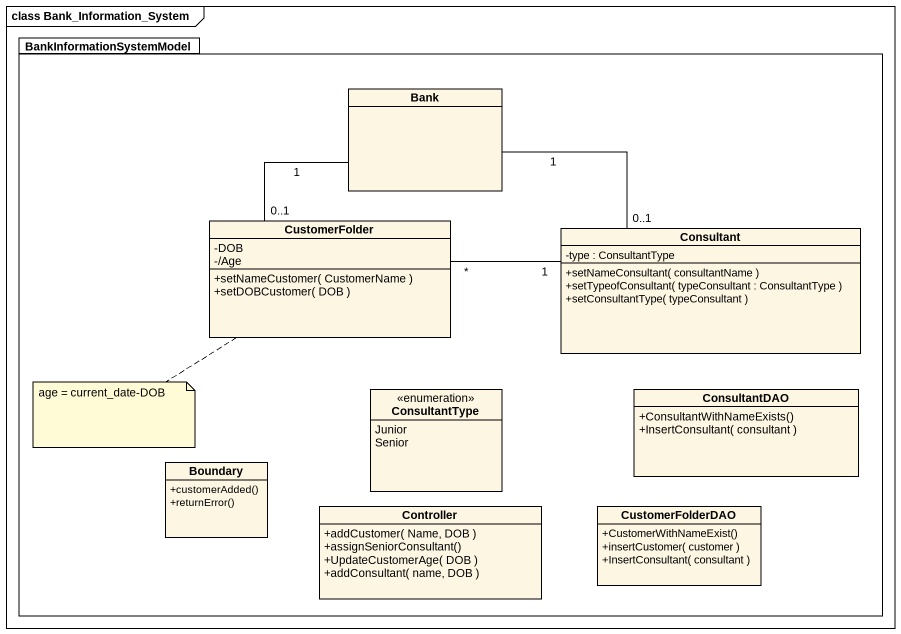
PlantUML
@startuml
mainframe class Bank_Information_System
hide circle
hide empty members
skinparam classAttributeIconSize 0
package BankInformationSystemModel {
  class Bank
  class CustomerFolder {
    -DOB
    -/Age
    +setNameCustomer( CustomerName )
    +setDOBCustomer( DOB )
  }
  class Consultant {
    -type : ConsultantType
    +setNameConsultant( consultantName )
    +setTypeofConsultant( typeConsultant : ConsultantType )
    +setConsultantType( typeConsultant )
  }
  enum ConsultantType {
    Junior
    Senior
  }
  class ConsultantDAO {
    +ConsultantWithNameExists()
    +InsertConsultant( consultant )
  }
  class "Boundary" as Boundary_ {
    +customerAdded()
    +returnError()
  }
  class Controller {
    +addCustomer( Name, DOB )
    +assignSeniorConsultant()
    +UpdateCustomerAge( DOB )
    +addConsultant( name, DOB )
  }
  class CustomerFolderDAO {
    +CustomerWithNameExist()
    +insertCustomer( customer )
    +InsertConsultant( consultant )
  }
}
Bank "1" -right- "0..1" Consultant
CustomerFolder "0..1" -up- "1" Bank
CustomerFolder "*" -right- "1" Consultant
note bottom of CustomerFolder : age = current_date-DOB
@enduml
